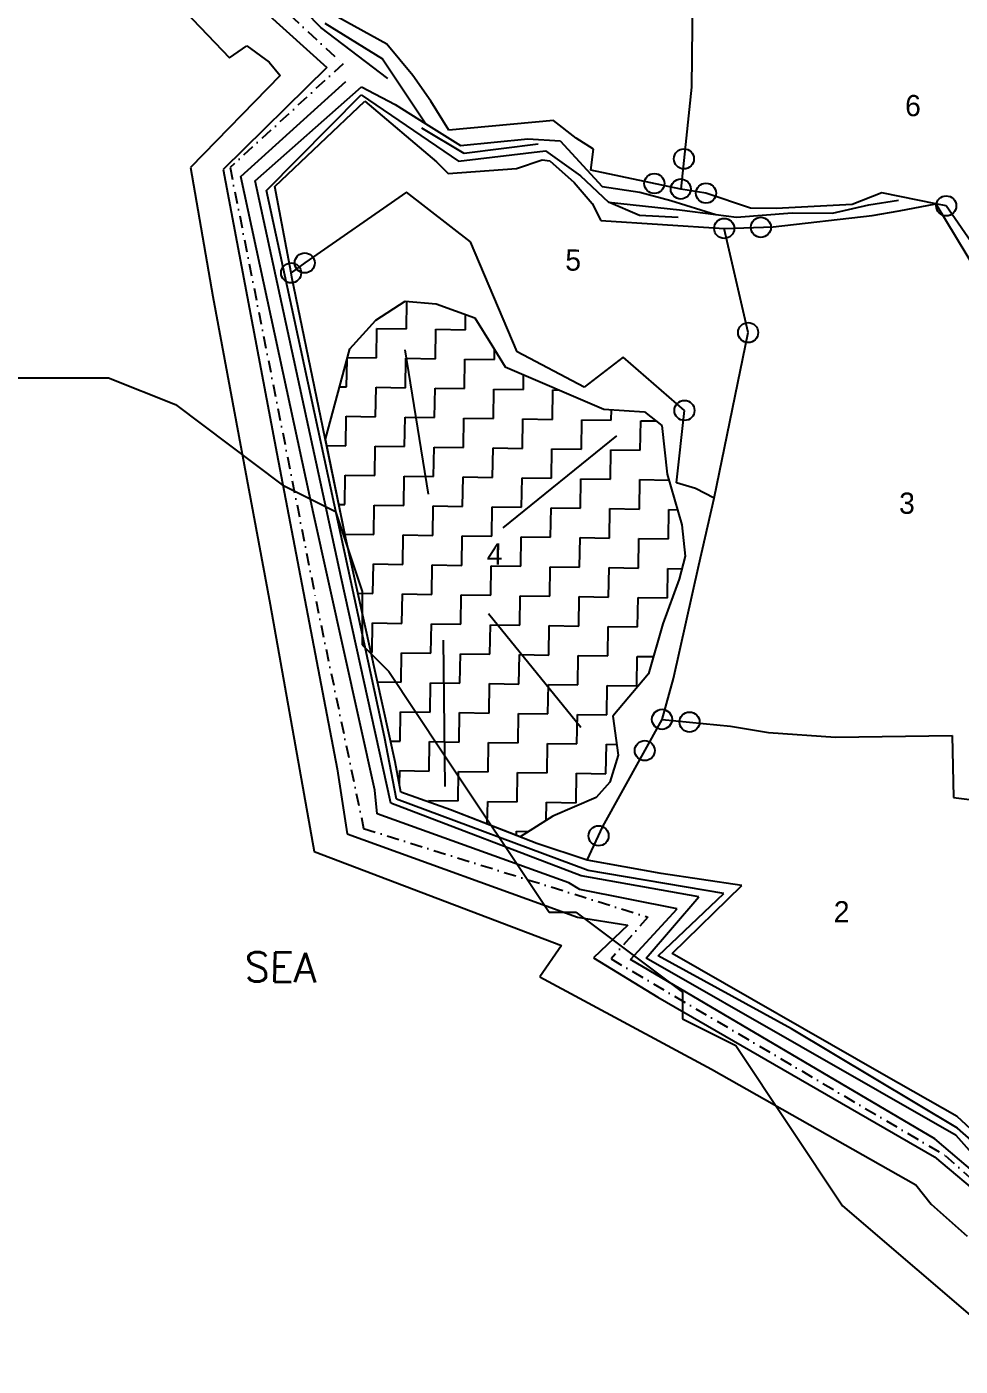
# Model space of a CAD drawing. Header units: metres. Extents: x 356669 to 359675, y 1739187 to 1741011.
# Drawn here: x 357577 to 357961, y 1739419 to 1739970 of the extents above; entities that cross this region are included whole.
import ezdxf

# ---------------------------------------------------------------- set-up
doc = ezdxf.new("R2010")
doc.units = ezdxf.units.M
doc.linetypes.add('DASHDOT', pattern=[1, 0.5, -0.25, 0, -0.25])
for name, color, linetype in [('LINE_WATER', 4, 'Continuous'), ('POLY_HATCH', 12, 'Continuous'), ('POLY_PARCEL', 6, 'Continuous'), ('POLY_WATER', 4, 'Continuous'), ('SYM_ARROW', 1, 'Continuous'), ('TEXT_MAPOUT', 7, 'Continuous'), ('TEXT_PARCEL', 7, 'Continuous'), ('V_BOUND_STREAM_LINE', 7, 'DASHDOT'), ('VILLAGE BOUNDRY', 15, 'Continuous')]:
    doc.layers.add(name, color=color, linetype=linetype)
doc.styles.get("Standard").update_dxf_attribs({"font": 'simplex.shx'})
doc.styles.add('TEXT_MAP', font='')
doc.styles.get('TEXT_MAP').set_extended_font_data('Kruti Dev 050')

msp = doc.modelspace()

# ---------------------------------------------------------------- linework, layer by layer
for centre in [(357847.59, 1739915.64), (357835.42, 1739905.53), (357846.29, 1739903.26), (357856.66, 1739901.55), (357955.45, 1739896.32), (357864.16, 1739887.06), (357879.23, 1739887.51), (357691.71, 1739872.86), (357686.12, 1739868.77), (357873.98, 1739844.23), (357847.82, 1739812.22), (357838.58, 1739685.24), (357849.9, 1739684.13), (357831.49, 1739672.37), (357812.52, 1739637.37)]:
    msp.add_circle(centre, 4.12)
at = {"layer": 'LINE_WATER'}
for p, q in [((357596.64, 1740024.49), (357660.75, 1739957.22)), ((357698.26, 1739969.65), (357677.3, 1739991.23)), ((357675.78, 1739975.8), (357700.73, 1739953.18)), ((357725.82, 1739948.66), (357698.26, 1739969.65)), ((357699.92, 1739971.47), (357723.65, 1739956.76)), ((357660.75, 1739957.22), (357667.92, 1739962.12)), ((357667.92, 1739962.12), (357677.13, 1739955.42)), ((357700.73, 1739953.18), (357658.19, 1739911.22)), ((357677.13, 1739955.42), (357681.64, 1739949.93)), ((357723.65, 1739956.76), (357741.54, 1739930.02)), ((357681.64, 1739949.93), (357644.75, 1739912.13)), ((357665.45, 1739908.47), (357708.63, 1739947.48)), ((357671.29, 1739906.58), (357714.98, 1739945.25)), ((357675.99, 1739902.65), (357714.91, 1739941.93)), ((357714.91, 1739941.93), (357754.95, 1739914.75)), ((357714.98, 1739945.25), (357728.86, 1739937.98)), ((357728.86, 1739937.98), (357741.54, 1739930.02)), ((357741.54, 1739930.02), (357755.74, 1739921.1)), ((357757.29, 1739917.88), (357739.89, 1739928.25)), ((357754.95, 1739914.75), (357790.67, 1739918.99)), ((357755.74, 1739921.1), (357783.46, 1739923.87)), ((357787.69, 1739921.68), (357757.29, 1739917.88)), ((357783.46, 1739923.87), (357796.76, 1739923.13)), ((357790.67, 1739918.99), (357805.06, 1739908.65)), ((357796.76, 1739923.13), (357814.04, 1739904.27)), ((357644.75, 1739912.13), (357653.96, 1739859.03)), ((357658.19, 1739911.22), (357680.21, 1739794.5)), ((357695.34, 1739769.83), (357665.45, 1739908.47)), ((357805.06, 1739908.65), (357816.6, 1739897.85)), ((357706.63, 1739743.55), (357671.29, 1739906.58)), ((357687.46, 1739849.52), (357675.99, 1739902.65)), ((357814.04, 1739904.27), (357829.44, 1739901.91)), ((357829.29, 1739892.34), (357816.6, 1739897.85)), ((357816.6, 1739897.85), (357845.83, 1739894.75)), ((357829.44, 1739901.91), (357842.16, 1739898.52)), ((357842.16, 1739898.52), (357860.75, 1739892.82)), ((357908.61, 1739893.27), (357923.57, 1739896.76)), ((357923.57, 1739896.76), (357935.84, 1739898.7)), ((357845.25, 1739891.57), (357829.29, 1739892.34)), ((357845.83, 1739894.75), (357860.75, 1739892.82)), ((357860.75, 1739892.82), (357869.2, 1739891.74)), ((357869.2, 1739891.74), (357892.11, 1739893.52)), ((357892.11, 1739893.52), (357908.61, 1739893.27)), ((357653.96, 1739859.03), (357677.51, 1739732.42)), ((357724.44, 1739677.99), (357687.46, 1739849.52)), ((357680.21, 1739794.5), (357705.07, 1739664.9)), ((357720.46, 1739656.18), (357695.34, 1739769.83)), ((357727.09, 1739650.82), (357706.63, 1739743.55)), ((357677.51, 1739732.42), (357695.61, 1739630.89)), ((357729.37, 1739652.4), (357724.44, 1739677.99)), ((357705.07, 1739664.9), (357709.21, 1739638.13)), ((357721.45, 1739646.37), (357720.46, 1739656.18)), ((357805.41, 1739620.93), (357727.09, 1739650.82)), ((357808.23, 1739623.03), (357729.37, 1739652.4)), ((357800.29, 1739618.03), (357721.45, 1739646.37)), ((357709.21, 1739638.13), (357803.82, 1739603.9)), ((357695.61, 1739630.89), (357797.31, 1739592.24)), ((357863.98, 1739613.68), (357808.23, 1739623.03)), ((357804.78, 1739615.32), (357800.29, 1739618.03)), ((357853.72, 1739612.22), (357805.41, 1739620.93)), ((357844.8, 1739607.3), (357804.78, 1739615.32)), ((357832.04, 1739587.04), (357853.72, 1739612.22)), ((357836.98, 1739588.04), (357863.98, 1739613.68)), ((357825.61, 1739586.48), (357844.8, 1739607.3)), ((357803.82, 1739603.9), (357824.53, 1739600.57)), ((357824.53, 1739600.57), (357810.36, 1739587.21)), ((357797.31, 1739592.24), (357788.35, 1739579.44)), ((357810.36, 1739587.21), (357836.92, 1739570.98)), ((357950.72, 1739512.8), (357825.61, 1739586.48)), ((357959.53, 1739514.11), (357832.04, 1739587.04)), ((357891.87, 1739557.97), (357836.98, 1739588.04)), ((357788.35, 1739579.44), (357858.92, 1739541.37)), ((357836.92, 1739570.98), (357950.56, 1739505.36)), ((357960.11, 1739517.23), (357891.87, 1739557.97)), ((357858.92, 1739541.37), (357942.95, 1739493.81)), ((357976.39, 1739502.63), (357960.11, 1739517.23)), ((357973.82, 1739493.23), (357950.72, 1739512.8)), ((357971.57, 1739500.64), (357959.53, 1739514.11)), ((357950.56, 1739505.36), (357972.18, 1739487.31)), ((357942.95, 1739493.81), (357949.26, 1739485.98)), ((357949.26, 1739485.98), (357964.09, 1739472.83))]:
    msp.add_line(p, q, dxfattribs=at)
at = {"layer": 'POLY_HATCH'}
for p, q in [((357720.88, 1739849.3), (357732.99, 1739857.1)), ((357732.99, 1739857.1), (357745.77, 1739856.11)), ((357745.77, 1739856.11), (357761.67, 1739850.28)), ((357710.31, 1739837.49), (357720.88, 1739849.3)), ((357761.67, 1739850.28), (357768.69, 1739839)), ((357700.21, 1739800.39), (357710.31, 1739837.49)), ((357768.69, 1739839), (357774.15, 1739830.13)), ((357774.15, 1739830.13), (357814.66, 1739812.75)), ((357814.66, 1739812.75), (357831.43, 1739811.7)), ((357831.43, 1739811.7), (357838.54, 1739806)), ((357838.54, 1739806), (357840.64, 1739786.01)), ((357708.64, 1739759.6), (357700.21, 1739800.39)), ((357840.64, 1739786.01), (357846.72, 1739765.16)), ((357846.72, 1739765.16), (357848.12, 1739752.36)), ((357728.88, 1739667.73), (357708.64, 1739759.6)), ((357848.12, 1739752.36), (357845.58, 1739742.82)), ((357845.58, 1739742.82), (357838.91, 1739724.56)), ((357838.91, 1739724.56), (357833, 1739703.89)), ((357833, 1739703.89), (357818.35, 1739686.54)), ((357818.35, 1739686.54), (357820.5, 1739670.54)), ((357731.24, 1739655.25), (357728.88, 1739667.73)), ((357820.5, 1739670.54), (357817.14, 1739659.41)), ((357751.67, 1739648.1), (357731.24, 1739655.25)), ((357817.14, 1739659.41), (357811.45, 1739653.11)), ((357811.45, 1739653.11), (357793.74, 1739645.4)), ((357780.28, 1739636.93), (357751.67, 1739648.1)), ((357793.74, 1739645.4), (357780.28, 1739636.93))]:
    msp.add_line(p, q, dxfattribs=at)
at = {"layer": 'POLY_HATCH', "linetype": 'Continuous'}
for p, q in [((357733.51, 1739845.79), (357733.68, 1739857.05)), ((357757.73, 1739845.42), (357757.83, 1739851.69)), ((357721.22, 1739833.86), (357721.4, 1739845.97)), ((357721.4, 1739845.97), (357733.51, 1739845.79)), ((357745.44, 1739833.5), (357745.62, 1739845.6)), ((357745.62, 1739845.6), (357757.73, 1739845.42)), ((357769.66, 1739833.13), (357769.72, 1739837.33)), ((357708.93, 1739821.94), (357709.1, 1739833.03)), ((357709.37, 1739834.04), (357721.22, 1739833.86)), ((357733.15, 1739821.57), (357733.33, 1739833.68)), ((357733.33, 1739833.68), (357745.44, 1739833.5)), ((357757.36, 1739821.2), (357757.55, 1739833.31)), ((357757.55, 1739833.31), (357769.66, 1739833.13)), ((357781.58, 1739820.84), (357781.67, 1739826.9)), ((357706.09, 1739821.98), (357708.93, 1739821.94)), ((357720.85, 1739809.64), (357721.04, 1739821.75)), ((357721.04, 1739821.75), (357733.15, 1739821.57)), ((357745.07, 1739809.28), (357745.26, 1739821.39)), ((357745.26, 1739821.39), (357757.36, 1739821.2)), ((357769.29, 1739808.91), (357769.47, 1739821.02)), ((357769.47, 1739821.02), (357781.58, 1739820.84)), ((357793.51, 1739808.54), (357793.69, 1739820.65)), ((357793.69, 1739820.65), (357796.34, 1739820.61)), ((357708.56, 1739797.72), (357708.75, 1739809.83)), ((357708.75, 1739809.83), (357720.85, 1739809.64)), ((357732.78, 1739797.35), (357732.96, 1739809.46)), ((357732.96, 1739809.46), (357745.07, 1739809.28)), ((357757, 1739796.99), (357757.18, 1739809.09)), ((357757.18, 1739809.09), (357769.29, 1739808.91)), ((357781.22, 1739796.62), (357781.4, 1739808.73)), ((357781.4, 1739808.73), (357793.51, 1739808.54)), ((357817.73, 1739808.18), (357817.79, 1739812.55)), ((357805.43, 1739796.25), (357805.62, 1739808.36)), ((357805.62, 1739808.36), (357817.73, 1739808.18)), ((357829.65, 1739795.89), (357829.83, 1739807.99)), ((357829.83, 1739807.99), (357836.18, 1739807.9)), ((357700.74, 1739797.84), (357708.56, 1739797.72)), ((357720.49, 1739785.43), (357720.67, 1739797.54)), ((357720.67, 1739797.54), (357732.78, 1739797.35)), ((357744.71, 1739785.06), (357744.89, 1739797.17)), ((357744.89, 1739797.17), (357757, 1739796.99)), ((357768.92, 1739784.69), (357769.11, 1739796.8)), ((357769.11, 1739796.8), (357781.22, 1739796.62)), ((357793.14, 1739784.33), (357793.32, 1739796.44)), ((357793.32, 1739796.44), (357805.43, 1739796.25)), ((357817.36, 1739783.96), (357817.54, 1739796.07)), ((357817.54, 1739796.07), (357829.65, 1739795.89)), ((357708.2, 1739773.5), (357708.38, 1739785.61)), ((357708.38, 1739785.61), (357720.49, 1739785.43)), ((357732.41, 1739773.13), (357732.6, 1739785.24)), ((357732.6, 1739785.24), (357744.71, 1739785.06)), ((357756.63, 1739772.77), (357756.81, 1739784.88)), ((357756.81, 1739784.88), (357768.92, 1739784.69)), ((357780.85, 1739772.4), (357781.03, 1739784.51)), ((357781.03, 1739784.51), (357793.14, 1739784.33)), ((357805.07, 1739772.03), (357805.25, 1739784.14)), ((357805.25, 1739784.14), (357817.36, 1739783.96)), ((357829.28, 1739771.67), (357829.47, 1739783.78)), ((357829.47, 1739783.78), (357841.34, 1739783.6)), ((357705.76, 1739773.54), (357708.2, 1739773.5)), ((357720.12, 1739761.21), (357720.3, 1739773.32)), ((357720.3, 1739773.32), (357732.41, 1739773.13)), ((357744.34, 1739760.84), (357744.52, 1739772.95)), ((357744.52, 1739772.95), (357756.63, 1739772.77)), ((357768.56, 1739760.48), (357768.74, 1739772.58)), ((357768.74, 1739772.58), (357780.85, 1739772.4)), ((357792.77, 1739760.11), (357792.96, 1739772.22)), ((357792.96, 1739772.22), (357805.07, 1739772.03)), ((357816.99, 1739759.74), (357817.18, 1739771.85)), ((357817.18, 1739771.85), (357829.28, 1739771.67)), ((357841.21, 1739759.38), (357841.39, 1739771.48)), ((357841.39, 1739771.48), (357844.89, 1739771.43)), ((357708.27, 1739761.39), (357720.12, 1739761.21)), ((357732.05, 1739748.92), (357732.23, 1739761.03)), ((357732.23, 1739761.03), (357744.34, 1739760.84)), ((357756.26, 1739748.55), (357756.45, 1739760.66)), ((357756.45, 1739760.66), (357768.56, 1739760.48)), ((357780.48, 1739748.18), (357780.67, 1739760.29)), ((357780.67, 1739760.29), (357792.77, 1739760.11)), ((357804.7, 1739747.82), (357804.88, 1739759.93)), ((357804.88, 1739759.93), (357816.99, 1739759.74)), ((357828.92, 1739747.45), (357829.1, 1739759.56)), ((357829.1, 1739759.56), (357841.21, 1739759.38)), ((357719.75, 1739736.99), (357719.94, 1739749.1)), ((357719.94, 1739749.1), (357732.05, 1739748.92)), ((357743.97, 1739736.62), (357744.16, 1739748.73)), ((357744.16, 1739748.73), (357756.26, 1739748.55)), ((357768.19, 1739736.26), (357768.37, 1739748.37)), ((357768.37, 1739748.37), (357780.48, 1739748.18)), ((357792.41, 1739735.89), (357792.59, 1739748)), ((357792.59, 1739748), (357804.7, 1739747.82)), ((357816.63, 1739735.52), (357816.81, 1739747.63)), ((357816.81, 1739747.63), (357828.92, 1739747.45)), ((357840.84, 1739735.16), (357841.03, 1739747.27)), ((357841.03, 1739747.27), (357846.74, 1739747.18)), ((357713.6, 1739737.08), (357719.75, 1739736.99)), ((357731.68, 1739724.7), (357731.86, 1739736.81)), ((357731.86, 1739736.81), (357743.97, 1739736.62)), ((357755.9, 1739724.33), (357756.08, 1739736.44)), ((357756.08, 1739736.44), (357768.19, 1739736.26)), ((357780.12, 1739723.97), (357780.3, 1739736.07)), ((357780.3, 1739736.07), (357792.41, 1739735.89)), ((357804.33, 1739723.6), (357804.52, 1739735.71)), ((357804.52, 1739735.71), (357816.63, 1739735.52)), ((357828.55, 1739723.23), (357828.73, 1739735.34)), ((357828.73, 1739735.34), (357840.84, 1739735.16)), ((357719.39, 1739712.77), (357719.57, 1739724.88)), ((357719.57, 1739724.88), (357731.68, 1739724.7)), ((357743.61, 1739712.41), (357743.79, 1739724.52)), ((357743.79, 1739724.52), (357755.9, 1739724.33)), ((357767.82, 1739712.04), (357768.01, 1739724.15)), ((357768.01, 1739724.15), (357780.12, 1739723.97)), ((357792.04, 1739711.67), (357792.22, 1739723.78)), ((357792.22, 1739723.78), (357804.33, 1739723.6)), ((357816.26, 1739711.31), (357816.44, 1739723.42)), ((357816.44, 1739723.42), (357828.55, 1739723.23)), ((357718.96, 1739712.78), (357719.39, 1739712.77)), ((357731.31, 1739700.48), (357731.5, 1739712.59)), ((357731.5, 1739712.59), (357743.61, 1739712.41)), ((357755.53, 1739700.11), (357755.71, 1739712.22)), ((357755.71, 1739712.22), (357767.82, 1739712.04)), ((357779.75, 1739699.75), (357779.93, 1739711.86)), ((357779.93, 1739711.86), (357792.04, 1739711.67)), ((357803.97, 1739699.38), (357804.15, 1739711.49)), ((357804.15, 1739711.49), (357816.26, 1739711.31)), ((357828.18, 1739699.01), (357828.37, 1739711.12)), ((357828.37, 1739711.12), (357835.04, 1739711.02)), ((357721.63, 1739700.63), (357731.31, 1739700.48)), ((357743.24, 1739688.19), (357743.42, 1739700.3)), ((357743.42, 1739700.3), (357755.53, 1739700.11)), ((357767.46, 1739687.82), (357767.64, 1739699.93)), ((357767.64, 1739699.93), (357779.75, 1739699.75)), ((357791.67, 1739687.46), (357791.86, 1739699.56)), ((357791.86, 1739699.56), (357803.97, 1739699.38)), ((357815.89, 1739687.09), (357816.07, 1739699.2)), ((357816.07, 1739699.2), (357828.18, 1739699.01)), ((357730.95, 1739676.26), (357731.13, 1739688.37)), ((357731.13, 1739688.37), (357743.24, 1739688.19)), ((357755.16, 1739675.9), (357755.35, 1739688.01)), ((357755.35, 1739688.01), (357767.46, 1739687.82)), ((357779.38, 1739675.53), (357779.56, 1739687.64)), ((357779.56, 1739687.64), (357791.67, 1739687.46)), ((357803.6, 1739675.16), (357803.78, 1739687.27)), ((357803.78, 1739687.27), (357815.89, 1739687.09)), ((357726.99, 1739676.32), (357730.95, 1739676.26)), ((357742.87, 1739663.97), (357743.05, 1739676.08)), ((357743.05, 1739676.08), (357755.16, 1739675.9)), ((357767.09, 1739663.6), (357767.27, 1739675.71)), ((357767.27, 1739675.71), (357779.38, 1739675.53)), ((357791.31, 1739663.24), (357791.49, 1739675.35)), ((357791.49, 1739675.35), (357803.6, 1739675.16)), ((357815.52, 1739662.87), (357815.71, 1739674.98)), ((357815.71, 1739674.98), (357819.91, 1739674.92)), ((357730.67, 1739658.26), (357730.76, 1739664.15)), ((357730.76, 1739664.15), (357742.87, 1739663.97)), ((357754.8, 1739651.68), (357754.98, 1739663.79)), ((357754.98, 1739663.79), (357767.09, 1739663.6)), ((357779.01, 1739651.31), (357779.2, 1739663.42)), ((357779.2, 1739663.42), (357791.31, 1739663.24)), ((357803.23, 1739650.95), (357803.42, 1739663.05)), ((357803.42, 1739663.05), (357815.52, 1739662.87)), ((357742.68, 1739651.25), (357742.69, 1739651.86)), ((357742.69, 1739651.86), (357754.8, 1739651.68)), ((357766.77, 1739642.21), (357766.91, 1739651.5)), ((357766.91, 1739651.5), (357779.01, 1739651.31)), ((357791.01, 1739643.68), (357791.12, 1739651.13)), ((357791.12, 1739651.13), (357803.23, 1739650.95)), ((357778.81, 1739637.5), (357778.83, 1739639.2)), ((357778.83, 1739639.2), (357783.78, 1739639.13))]:
    msp.add_line(p, q, dxfattribs=at)
at = {"layer": 'POLY_PARCEL'}
for p, q in [((357851.59, 1740023.23), (357850.68, 1739945.16)), ((357850.68, 1739945.16), (357846.29, 1739903.26)), ((357733.51, 1739902.02), (357691.71, 1739872.86)), ((357759.79, 1739881.56), (357733.51, 1739902.02)), ((357733.51, 1739902.02), (357733.51, 1739902.02)), ((357955.45, 1739896.32), (357951.19, 1739897.19)), ((357951.19, 1739897.19), (357967.83, 1739869.52)), ((357967.96, 1739878.06), (357955.45, 1739896.32)), ((357873.98, 1739844.23), (357864.16, 1739887.06)), ((357779.02, 1739836.29), (357759.79, 1739881.56)), ((357691.71, 1739872.86), (357686.12, 1739868.77)), ((357859.96, 1739776.23), (357873.98, 1739844.23)), ((357873.98, 1739844.23), (357873.98, 1739844.23)), ((357873.98, 1739844.23), (357873.98, 1739844.23)), ((357806.54, 1739821.84), (357779.02, 1739836.29)), ((357822.57, 1739834.19), (357806.54, 1739821.84)), ((357847.82, 1739812.22), (357822.57, 1739834.19)), ((357844.48, 1739782.41), (357847.82, 1739812.22)), ((357852.38, 1739780.13), (357844.48, 1739782.41)), ((357859.96, 1739776.23), (357852.38, 1739780.13)), ((357853.78, 1739748.62), (357859.96, 1739776.23)), ((357843.35, 1739702.01), (357853.78, 1739748.62)), ((357838.58, 1739685.24), (357843.35, 1739702.01)), ((357814.28, 1739641.14), (357838.58, 1739685.24)), ((357838.58, 1739685.24), (357866.69, 1739682.49)), ((357866.69, 1739682.49), (357882.32, 1739679.77)), ((357882.32, 1739679.77), (357909.89, 1739677.86)), ((357909.89, 1739677.86), (357957.91, 1739678.63)), ((357957.91, 1739678.63), (357958.38, 1739653.13)), ((357958.38, 1739653.13), (357978.49, 1739650.59)), ((357807.85, 1739627.33), (357814.28, 1739641.14))]:
    msp.add_line(p, q, dxfattribs=at)
at = {"layer": 'POLY_WATER'}
for p, q in [((357725.44, 1739962.85), (357705.32, 1739973.85)), ((357736.16, 1739949.92), (357725.44, 1739962.85)), ((357743.6, 1739939.4), (357736.16, 1739949.92)), ((357679.46, 1739904.29), (357716.37, 1739939.35)), ((357716.37, 1739939.35), (357745.89, 1739914.44)), ((357750.9, 1739927.45), (357743.6, 1739939.4)), ((357794.01, 1739931.47), (357750.9, 1739927.45)), ((357803.25, 1739924.16), (357794.01, 1739931.47)), ((357810.36, 1739919.69), (357803.25, 1739924.16)), ((357809.29, 1739910.99), (357810.36, 1739919.69)), ((357745.89, 1739914.44), (357750.62, 1739909.66)), ((357778.75, 1739911.76), (357789.25, 1739915.19)), ((357789.25, 1739915.19), (357792.49, 1739914.79)), ((357792.49, 1739914.79), (357802.44, 1739906)), ((357750.62, 1739909.66), (357778.75, 1739911.76)), ((357846.29, 1739903.26), (357809.29, 1739910.99)), ((357686.12, 1739868.77), (357679.46, 1739904.29)), ((357802.44, 1739906), (357809.88, 1739897.25)), ((357856.66, 1739901.55), (357846.29, 1739903.26)), ((357809.88, 1739897.25), (357813.41, 1739890.35)), ((357874.97, 1739895.36), (357856.66, 1739901.55)), ((357916.79, 1739896.9), (357885.57, 1739895.2)), ((357929.02, 1739901.7), (357916.79, 1739896.9)), ((357951.19, 1739897.19), (357929.02, 1739901.7)), ((357936.14, 1739894.29), (357951.19, 1739897.19)), ((357885.57, 1739895.2), (357874.97, 1739895.36)), ((357884.23, 1739887.66), (357924.99, 1739892.36)), ((357924.99, 1739892.36), (357936.14, 1739894.29)), ((357813.41, 1739890.35), (357864.16, 1739887.06)), ((357864.16, 1739887.06), (357884.23, 1739887.66)), ((357686.46, 1739866.97), (357686.12, 1739868.77)), ((357708.64, 1739759.6), (357686.46, 1739866.97)), ((357728.88, 1739667.73), (357708.64, 1739759.6)), ((357731.24, 1739655.25), (357728.88, 1739667.73)), ((357751.67, 1739648.1), (357731.24, 1739655.25)), ((357787.12, 1739634.26), (357751.67, 1739648.1)), ((357807.85, 1739627.33), (357787.12, 1739634.26)), ((357838.18, 1739621.86), (357807.85, 1739627.33)), ((357871.43, 1739616.88), (357838.18, 1739621.86)), ((357842.69, 1739588.91), (357871.43, 1739616.88)), ((357929.76, 1739539.1), (357842.69, 1739588.91)), ((357959.94, 1739521.92), (357929.76, 1739539.1)), ((357967.3, 1739515.1), (357959.94, 1739521.92))]:
    msp.add_line(p, q, dxfattribs=at)
at = {"layer": 'SYM_ARROW'}
for points in [[(357732.9, 1739837.15), (357742.42, 1739777.78)], [(357819.85, 1739801.78), (357773.09, 1739763.98)], [(357805.16, 1739681.9), (357767.32, 1739728.63)], [(357749.48, 1739657.68), (357748.69, 1739717.8)]]:
    msp.add_lwpolyline(points, dxfattribs=at)
for points in [[(357732.86, 1739837.15), (357732.86, 1739837.4), (357732.94, 1739837.16)], [(357819.82, 1739801.82), (357820.04, 1739801.94), (357819.87, 1739801.75)], [(357805.19, 1739681.92), (357805.32, 1739681.7), (357805.13, 1739681.87)], [(357749.52, 1739657.68), (357749.48, 1739657.43), (357749.44, 1739657.68)]]:
    msp.add_solid(points, dxfattribs=at)
at = {"layer": 'V_BOUND_STREAM_LINE', "ltscale": 10}
for p, q in [((357678.08, 1739981.64), (357707.45, 1739954.74)), ((357707.45, 1739954.74), (357661.03, 1739912.06)), ((357661.03, 1739912.06), (357696.39, 1739733.81)), ((357696.39, 1739733.81), (357715.91, 1739640.39)), ((357715.91, 1739640.39), (357832.82, 1739603.9)), ((357832.82, 1739603.9), (357817.67, 1739586.77)), ((357817.67, 1739586.77), (357954.97, 1739505.98)), ((357954.97, 1739505.98), (357974.55, 1739488.32))]:
    msp.add_line(p, q, dxfattribs=at)
at = {"layer": 'VILLAGE BOUNDRY', "ltscale": 0.1}
for p, q in [((357561.67, 1739825.66), (357611.08, 1739825.64)), ((357611.08, 1739825.64), (357638.52, 1739814.64)), ((357638.52, 1739814.64), (357682.44, 1739781.69)), ((357682.44, 1739781.69), (357704.37, 1739770.71)), ((357704.37, 1739770.71), (357715.36, 1739737.78)), ((357715.36, 1739737.78), (357715.35, 1739715.82)), ((357715.35, 1739715.82), (357726.31, 1739704.85)), ((357726.31, 1739704.85), (357748.26, 1739671.91)), ((357748.26, 1739671.91), (357792.14, 1739606)), ((357792.14, 1739606), (357803.14, 1739605.99)), ((357803.14, 1739605.99), (357847.02, 1739573.06)), ((357847.02, 1739573.06), (357847.02, 1739562.08)), ((357847.02, 1739562.08), (357868.98, 1739551.11)), ((357868.98, 1739551.11), (357912.85, 1739485.19)), ((357912.85, 1739485.19), (357989.69, 1739419.31))]:
    msp.add_line(p, q, dxfattribs=at)

# ---------------------------------------------------------------- texts
at = {"layer": 'TEXT_MAPOUT'}
msp.add_text('SEA', height=12.11, rotation=359.1323, dxfattribs=at).set_placement((357666.89, 1739577.54))
at = {"layer": 'TEXT_PARCEL', "style": 'TEXT_MAP'}
for s, p in [('6', (357938.46, 1739933.26)), ('5', (357798.77, 1739869.74)), ('3', (357935.98, 1739769.79)), ('4', (357766.53, 1739748.93)), ('2', (357909.1, 1739601.82))]:
    msp.add_text(s, height=8.72, rotation=359.1323, dxfattribs=at).set_placement(p)

doc.saveas('drawing.dxf')
